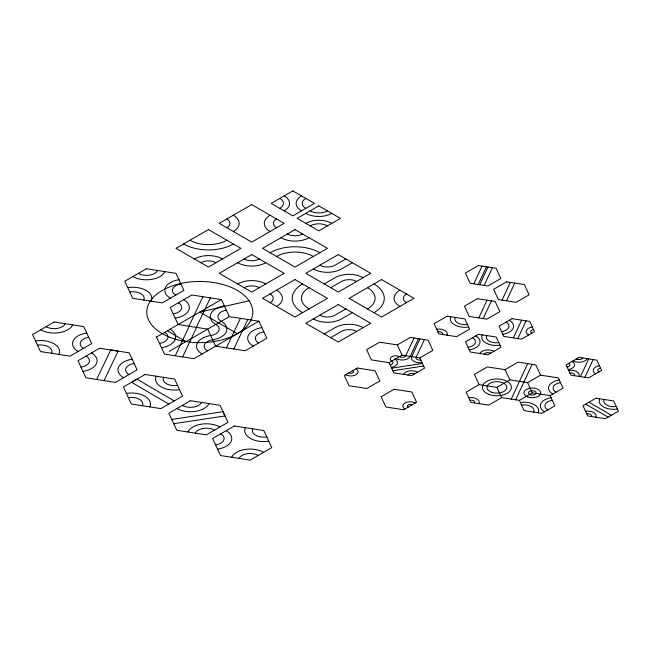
<?xml version="1.0" encoding="UTF-8"?>
<svg xmlns="http://www.w3.org/2000/svg" width="651" height="651" viewBox="0 0 651 651"><rect width="100%" height="100%" fill="white"/><g stroke="black" fill="none" stroke-linecap="round" stroke-linejoin="round"><path stroke-width="0.98" d="M414.02 337.991L405.793 355.723A3.825 2.205 0 0 1 399.397 356.715A5.354 3.092 0 0 0 391.821 356.715A5.354 3.092 0 0 0 391.821 361.085A3.825 2.205 0 0 1 390.104 364.78M418.455 338.675L410.228 356.406A8.414 4.858 0 0 1 396.15 358.587L395.084 358.579L395.067 359.214A8.414 4.858 0 0 1 391.292 367.343M419.936 338.902L411.701 356.634A8.414 4.858 0 0 0 422.011 362.591M424.371 339.586L416.135 357.326A3.825 2.205 0 0 0 420.823 360.027M473.855 283.763L482.057 266.088M478.29 284.454L486.492 266.772M479.738 284.739L487.965 267M484.173 285.423L492.4 267.691M478.778 317.916L487.013 300.176M483.213 318.599L491.44 300.868M502.1 300.078L510.311 282.396M506.535 300.762L514.746 283.087M513.395 337.902L521.63 320.162M517.83 338.585L526.065 320.853M511.238 399.112L527.692 363.64M515.665 399.795L532.127 364.332M580.472 376.628L588.707 358.888M584.907 377.311L593.142 359.58M96.698 379.468L110.711 349.961L118.091 351.117L104.087 380.615M188.936 326.216L202.949 296.701M175.225 355.772L189.238 326.257M196.325 327.355L210.338 297.857M182.614 356.919L196.618 327.412M226.418 347.854L240.431 318.339M233.807 348.993L247.811 319.495M156.207 337.218L221.421 299.558L229.347 316.63L258.903 321.195L266.82 338.26L245.183 350.759L215.627 346.186L207.71 329.121L178.154 324.548L170.228 307.484L191.866 294.993L221.421 299.558M169.195 351.353L229.347 316.63M345.844 258.96L335.021 265.209A10.709 6.184 0 0 1 319.877 265.209M352.329 262.711L341.515 268.953A19.888 11.482 0 0 1 313.383 268.953M258.903 321.195L193.99 358.677L164.434 354.103L156.517 337.039M324.206 283.95L335.021 277.7A19.888 11.482 0 0 1 363.152 277.7M330.692 287.693L341.515 281.452A10.709 6.184 0 0 1 356.658 281.452M345.844 308.932L335.021 315.174A10.709 6.184 0 0 1 319.877 315.174M352.329 312.675L341.515 318.925A19.888 11.482 0 0 1 313.383 318.925M324.206 333.914L335.021 327.673A19.888 11.482 0 0 1 363.152 327.673M330.692 337.666L341.515 331.416A10.709 6.184 0 0 1 356.658 331.416M397.346 344.916L410.325 337.421L428.065 340.164L432.817 350.401L419.83 357.895L402.098 355.153L389.111 362.648L371.379 359.905L366.627 349.668L379.614 342.166L397.346 344.916L402.098 355.153M479.144 384.643L466.157 392.138L470.909 402.375L488.649 405.117L501.628 397.623L519.36 400.365L532.347 392.87L550.079 395.621L563.066 388.118L558.314 377.881L540.574 375.139L527.595 382.633L509.863 379.891L496.876 387.386L479.144 384.643L474.392 374.406L487.371 366.912L505.111 369.654L518.09 362.159L535.822 364.902L540.574 375.139M249.056 300.778L199.792 312.057L237.265 333.694M391.69 368.189L422.409 363.445M392.878 370.753L423.589 366M171.758 419.431L223.041 411.684L224.986 415.956L173.736 423.695M588.935 402.261L611.419 415.248M585.688 404.133L608.172 417.12M167.331 330.789L186.072 341.612M174.208 400.926L136.962 379.175L131.526 382.275L168.804 404.051M550.079 395.621L554.831 405.858L541.852 413.352L524.112 410.61L519.36 400.365M527.595 382.633L532.347 392.87M505.111 369.654L509.863 379.891M496.876 387.386L501.628 397.623M419.83 357.895L424.582 368.132L411.603 375.627L393.863 372.885L389.111 362.648M37.498 345.168A11.474 6.624 0 0 1 51.551 353.281M35.52 340.904A19.123 11.043 0 0 1 58.94 354.429M83.548 348.334A11.474 6.624 0 0 1 88.691 337.251M78.144 351.459A19.123 11.043 0 0 1 86.713 332.986M65.271 323.726A11.474 6.624 0 0 1 46.075 326.696M72.66 324.865A19.123 11.043 0 0 1 40.663 329.821M177.593 385.449A11.474 6.624 0 0 1 163.539 377.336M179.57 389.713A19.123 11.043 0 0 1 156.15 376.197M201.59 402.424A11.474 6.624 0 0 1 182.386 405.394M208.979 403.571A19.123 11.043 0 0 1 176.982 408.519M86.103 356.056A11.474 6.624 0 0 1 80.96 367.14M91.514 352.932A19.123 11.043 0 0 1 82.937 371.404M128.988 374.569A11.474 6.624 0 0 1 134.13 363.486M123.576 377.686A19.123 11.043 0 0 1 132.153 359.214M195.259 433.127A11.474 6.624 0 0 1 214.456 430.156M187.87 431.987A19.123 11.043 0 0 1 219.867 427.032M128.377 397.639A11.474 6.624 0 0 1 142.431 405.752M126.4 393.367A19.123 11.043 0 0 1 149.82 406.891M207.514 350.865A11.474 6.624 0 0 1 212.657 339.781A19.123 11.043 0 0 0 221.234 321.309A11.474 6.624 0 0 1 226.377 310.226M202.103 353.989A19.123 11.043 0 0 1 210.68 335.517A11.474 6.624 0 0 0 215.823 324.434A19.123 11.043 0 0 1 224.392 305.962M164.63 332.352A11.474 6.624 0 0 1 159.487 343.435M170.033 329.227A19.123 11.043 0 0 1 161.464 347.707M258.707 342.947A11.474 6.624 0 0 1 263.85 331.864M253.296 346.072A19.123 11.043 0 0 1 261.873 327.599M183.753 299.672A19.123 11.043 0 0 1 175.184 318.144M178.341 302.796A11.474 6.624 0 0 1 173.199 313.88M127.759 287.644A19.123 11.043 0 0 1 151.187 301.169M129.744 291.917A11.474 6.624 0 0 1 143.798 300.03M170.383 298.199A19.123 11.043 0 0 1 178.96 279.727M175.794 295.074A11.474 6.624 0 0 1 180.937 283.991M157.518 270.466A11.474 6.624 0 0 1 138.313 273.436M164.906 271.613A19.123 11.043 0 0 1 132.91 276.561M276.602 256.461A26.007 15.014 0 0 1 313.383 256.461M270.108 252.718A35.187 20.319 0 0 1 319.877 252.718M373.967 283.95A35.187 20.319 0 0 1 373.967 312.675M367.481 287.693A26.007 15.014 0 0 1 367.481 308.932M406.427 302.682A10.709 6.184 0 0 1 406.427 293.943M399.934 306.434A19.888 11.482 0 0 1 399.934 290.191M309.054 308.932A26.007 15.014 0 0 1 309.054 287.693M302.569 312.675A35.187 20.319 0 0 1 302.569 283.95M276.602 290.191A19.888 11.482 0 0 1 276.602 306.434M270.108 293.943A10.709 6.184 0 0 1 270.108 302.682M244.141 287.693A10.709 6.184 0 0 1 259.293 287.693M237.656 283.95A19.888 11.482 0 0 1 265.779 283.95M259.293 258.96A10.709 6.184 0 0 1 244.141 258.96M265.779 262.711A19.888 11.482 0 0 1 237.656 262.711M226.833 240.227A26.007 15.014 0 0 1 190.051 240.227M233.327 243.97A35.187 20.319 0 0 1 183.558 243.97M200.866 262.711A10.709 6.184 0 0 1 216.018 262.711M194.38 258.96A19.888 11.482 0 0 1 222.504 258.96M309.054 237.729A19.888 11.482 0 0 1 280.931 237.729M302.569 233.978A10.709 6.184 0 0 1 287.416 233.978M233.327 215.237A19.888 11.482 0 0 1 233.327 231.479M226.833 218.988A10.709 6.184 0 0 1 226.833 227.728M276.602 227.728A10.709 6.184 0 0 1 276.602 218.988M270.108 231.479A19.888 11.482 0 0 1 270.108 215.237M301.486 210.867A18.358 10.603 0 0 1 301.486 195.878M305.807 208.369A12.239 7.063 0 0 1 305.807 198.376M310.136 225.856A12.239 7.063 0 0 1 327.445 225.856M305.807 223.358A18.358 10.603 0 0 1 331.774 223.358M331.774 213.365A18.358 10.603 0 0 1 305.807 213.365M327.445 210.867A12.239 7.063 0 0 1 310.136 210.867M279.849 198.376A12.239 7.063 0 0 1 279.849 208.369M284.17 195.878A18.358 10.603 0 0 1 284.17 210.867M220.762 433.802A11.474 6.624 0 0 1 215.619 444.885M226.174 430.677A19.123 11.043 0 0 1 217.605 449.149M266.812 436.959A11.474 6.624 0 0 1 252.759 428.846M268.798 441.232A19.123 11.043 0 0 1 245.37 427.707M239.047 458.41A11.474 6.624 0 0 1 258.244 455.44M231.658 457.262A19.123 11.043 0 0 1 263.655 452.315M499.984 345.144A14.534 8.39 0 0 1 482.179 334.866M498.796 342.581A9.944 5.745 0 0 1 486.614 335.55M475.783 335.859A14.534 8.39 0 0 1 469.265 349.896M472.536 337.731A9.944 5.745 0 0 1 468.077 347.333M484.295 354.201A3.825 2.205 0 0 1 490.691 353.208M479.86 353.517A8.414 4.858 0 0 1 493.938 351.337M509.318 320.243A14.534 8.39 0 0 1 502.8 334.28M506.071 322.115A9.944 5.745 0 0 1 501.612 331.717M531.802 333.222A3.825 2.205 0 0 1 533.519 329.528M528.563 335.094A8.414 4.858 0 0 1 532.331 326.973M572.066 361.468A8.414 4.858 0 0 1 568.299 369.597M568.819 363.339A3.825 2.205 0 0 1 567.111 367.034M569.877 373.007A3.825 2.205 0 0 1 574.564 375.708M568.689 370.443A8.414 4.858 0 0 1 578.999 376.4M582.791 357.977A3.825 2.205 0 0 1 576.395 358.97M587.226 358.66A8.414 4.858 0 0 1 573.149 360.841M598.879 371.949A3.825 2.205 0 0 1 600.596 368.254M595.632 373.82A8.414 4.858 0 0 1 599.408 365.691M469.924 400.243A3.825 2.205 0 0 1 474.603 402.953M468.736 397.688A8.414 4.858 0 0 1 479.038 403.636M467.418 324.467A9.944 5.745 0 0 1 455.236 317.436M468.606 327.03A14.534 8.39 0 0 1 450.809 316.752M436.699 329.219A8.414 4.858 0 0 1 447.009 335.175M437.887 331.782A3.825 2.205 0 0 1 442.574 334.484M617.457 409.048A14.534 8.39 0 0 1 599.661 398.77M616.269 406.493A9.944 5.745 0 0 1 604.095 399.462M586.746 413.8A3.825 2.205 0 0 1 591.425 416.51M585.558 411.245A8.414 4.858 0 0 1 595.86 417.193M552.789 394.058A14.534 8.39 0 0 1 559.299 380.013M556.027 392.179A9.944 5.745 0 0 1 560.487 382.576M520.352 402.505A14.534 8.39 0 0 1 538.157 412.783M521.541 405.06A9.944 5.745 0 0 1 533.722 412.091M544.553 411.79A14.534 8.39 0 0 1 551.072 397.753M547.8 409.918A9.944 5.745 0 0 1 552.26 400.308M403.474 374.374A8.414 4.858 0 0 1 417.551 372.193M407.908 375.057A3.825 2.205 0 0 1 414.305 374.065M355.967 368.808A7.267 4.199 0 0 1 355.967 374.74A7.267 4.199 0 0 1 345.689 374.74M352.72 370.679A2.677 1.546 0 0 1 352.72 372.868A2.677 1.546 0 0 1 348.928 372.868M408.201 407.087A2.677 1.546 0 0 1 408.201 404.898A2.677 1.546 0 0 1 411.985 404.898M404.955 408.958A7.267 4.199 0 0 1 404.955 403.026A7.267 4.199 0 0 1 415.232 403.026M208.442 229.608L175.99 248.34L208.442 267.081L240.903 248.34L208.442 229.608M251.717 204.617L219.265 223.358L251.717 242.099L284.17 223.358L251.717 204.617M54.188 322.009L32.55 334.5L40.468 351.564L70.023 356.138L91.661 343.647L83.743 326.582L54.188 322.009M146.426 268.757L124.789 281.248L132.714 298.313L162.27 302.886L183.907 290.395L175.99 273.33L146.426 268.757M292.828 190.881L271.19 203.372L292.828 215.863L314.466 203.372L292.828 190.881M318.795 205.871L297.157 218.362L318.795 230.853L340.432 218.362L318.795 205.871M251.717 254.59L219.265 273.33L251.717 292.063L284.17 273.33L251.717 254.59M294.993 229.608L262.54 248.34L294.993 267.081L327.445 248.34L294.993 229.608M99.627 348.244L77.99 360.735L85.908 377.8L115.463 382.373L137.101 369.882L129.183 352.818L99.627 348.244M294.993 279.572L262.54 298.313L294.993 317.053L327.445 298.313L294.993 279.572M338.268 254.59L305.807 273.33L338.268 292.063L370.72 273.33L338.268 254.59M145.067 374.48L123.43 386.971L131.347 404.035L160.903 408.608L182.54 396.117L174.623 379.053L145.067 374.48M338.268 304.562L305.807 323.295L338.268 342.035L370.72 323.295L338.268 304.562M381.543 279.572L349.082 298.313L381.543 317.053L413.995 298.313L381.543 279.572M190.499 400.715L168.869 413.206L176.787 430.27L206.343 434.844L227.98 422.353L220.062 405.288L190.499 400.715M478.363 265.518L465.384 273.013L470.128 283.25L487.868 285.992L500.847 278.498L496.095 268.261L478.363 265.518M234.287 425.99L212.649 438.481L220.567 455.545L250.13 460.119L271.768 447.628L263.842 430.563L234.287 425.99M357.318 368.027L344.33 375.521L349.082 385.758L366.822 388.501L379.802 381.006L375.049 370.769L357.318 368.027M447.115 316.183L434.127 323.677L438.88 333.914L456.611 336.657L469.599 329.162L464.847 318.925L447.115 316.183M477.403 298.695L464.423 306.19L469.176 316.427L486.907 319.169L499.887 311.674L495.134 301.437L477.403 298.695M506.616 281.826L493.629 289.321L498.381 299.558L516.121 302.308L529.1 294.813L524.348 284.568L506.616 281.826M478.485 334.297L465.506 341.791L470.258 352.028L487.99 354.771L500.969 347.276L496.217 337.039L478.485 334.297M512.02 318.681L499.04 326.175L503.793 336.412L521.524 339.155L534.512 331.66L529.759 321.423L512.02 318.681M394.099 389.257L381.12 396.752L385.872 406.997L403.604 409.739L416.583 402.245L411.831 392.008L394.099 389.257M579.097 357.407L566.118 364.902L570.87 375.139L588.602 377.881L601.589 370.386L596.837 360.149L579.097 357.407M595.966 398.2L582.979 405.695L587.731 415.94L605.471 418.683L618.45 411.188L613.698 400.943L595.966 398.2M170.082 337.397A53 30.597 0 0 0 252.653 314.238A53 30.597 0 0 0 176.633 284.528A53 30.597 0 0 0 170.082 337.397M527.871 396.988A8.414 4.858 0 0 0 540.753 393.058A8.414 4.858 0 0 0 528.417 388.582A8.414 4.858 0 0 0 527.871 396.988M530.313 394.742A3.825 2.205 0 0 0 536.172 392.96A3.825 2.205 0 0 0 530.557 390.917A3.825 2.205 0 0 0 530.313 394.742M491.586 392.252A9.944 5.745 0 0 0 506.812 387.597A9.944 5.745 0 0 0 492.229 382.308A9.944 5.745 0 0 0 491.586 392.252M489.145 394.49A14.534 8.39 0 0 0 511.401 387.703A14.534 8.39 0 0 0 490.089 379.964A14.534 8.39 0 0 0 489.145 394.49"/></g></svg>
